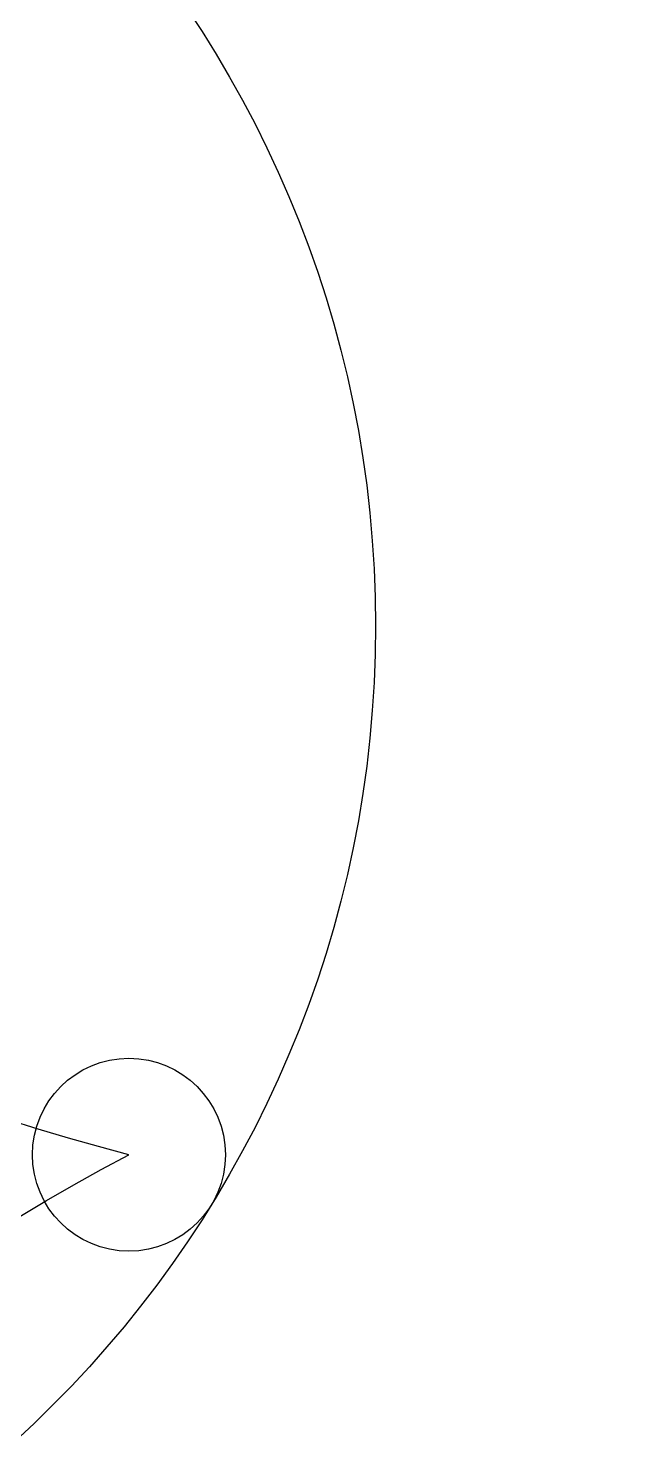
# Model space of a CAD drawing. Extents: x 309418 to 1212698, y 3438380 to 6877191.
# Drawn here: x 606470.948 to 606472.685, y 3438593.476 to 3438597.5 of the extents above; entities that cross this region are included whole.
import ezdxf

# ---------------------------------------------------------------- set-up
doc = ezdxf.new("R2010")
doc.units = 0
doc.header["$MEASUREMENT"] = 0
for name, color, linetype in [('DRAFT-LINES', 10, 'Continuous'), ('LA-FLOWERING-TREE', 221, 'Continuous'), ('LA-FURN-PERGOLA-POOL DECK-02', 32, 'Continuous')]:
    doc.layers.add(name, color=color, linetype=linetype)

# ---------------------------------------------------------------- blocks, each defined once
blk = doc.blocks.new('tent kids')
at = {"layer": 'LA-FURN-PERGOLA-POOL DECK-02'}
for points in [[(731933.762, 294599.6281, -0.209883), (731928.762, 294599.6281, 0.83868)], [(731933.762, 294594.6281, -0.209883), (731933.762, 294599.6281, 0.83868)]]:
    blk.add_lwpolyline(points, format="xyb", dxfattribs=at)
blk.add_circle((731933.762, 294599.6281), 0.25, dxfattribs=at)

msp = doc.modelspace()

# ---------------------------------------------------------------- linework, layer by layer
at = {"layer": 'DRAFT-LINES'}
for points in [[(606508.47805, 3438475.58787, -0.1148904), (606496.3332, 3438528.92423, 0.2181063), (606486.0409, 3438551.69002, -0.0072098), (606478.85843, 3438558.13242, -0.4361879), (606478.76414, 3438594.04507, 0.53279), (606470.8757, 3438643.21499, -0.523488), (606467.29572, 3438663.62665, 0.0346924), (606480.01289, 3438678.08127, 0.3413348), (606479.89916, 3438698.09038, 0.0764222), (606463.60895, 3438713.4098, -0.5527676), (606464.65738, 3438738.79201, 0.4755141), (606469.70686, 3438769.40412), (606466.02866, 3438773.56203)], [(606503.91149, 3438478.30023, -0.1058058), (606493.33324, 3438528.9389, 0.2181063), (606484.07017, 3438549.42811, -0.0072098), (606476.8233, 3438555.92829, -0.4361879), (606476.71746, 3438596.23849, 0.53279), (606469.61786, 3438640.49142, -0.523488), (606465.1861, 3438665.75961, 0.0346924), (606477.62861, 3438679.90205, 0.3413348), (606477.53574, 3438696.24262, 0.0764222), (606461.9097, 3438710.93743, -0.5527676), (606463.16783, 3438741.39609, 0.4755141), (606467.45988, 3438767.41639), (606463.72499, 3438771.63838)]]:
    msp.add_lwpolyline(points, format="xyb", dxfattribs=at)
at = {"layer": 'LA-FLOWERING-TREE'}
msp.add_circle((606468.80248, 3438595.80199), 3.13344, dxfattribs=at)

# ---------------------------------------------------------------- block references
at = {"layer": 'LA-FURN-PERGOLA-POOL DECK-02', "xscale": 1.097475299388668, "yscale": 1.097475299388668, "zscale": 1.097475299388668, "rotation": 321.6764723266944}
msp.add_blockref('tent kids', (-224207.36658, 3683060.43261, 0), dxfattribs=at)

doc.saveas('drawing.dxf')
